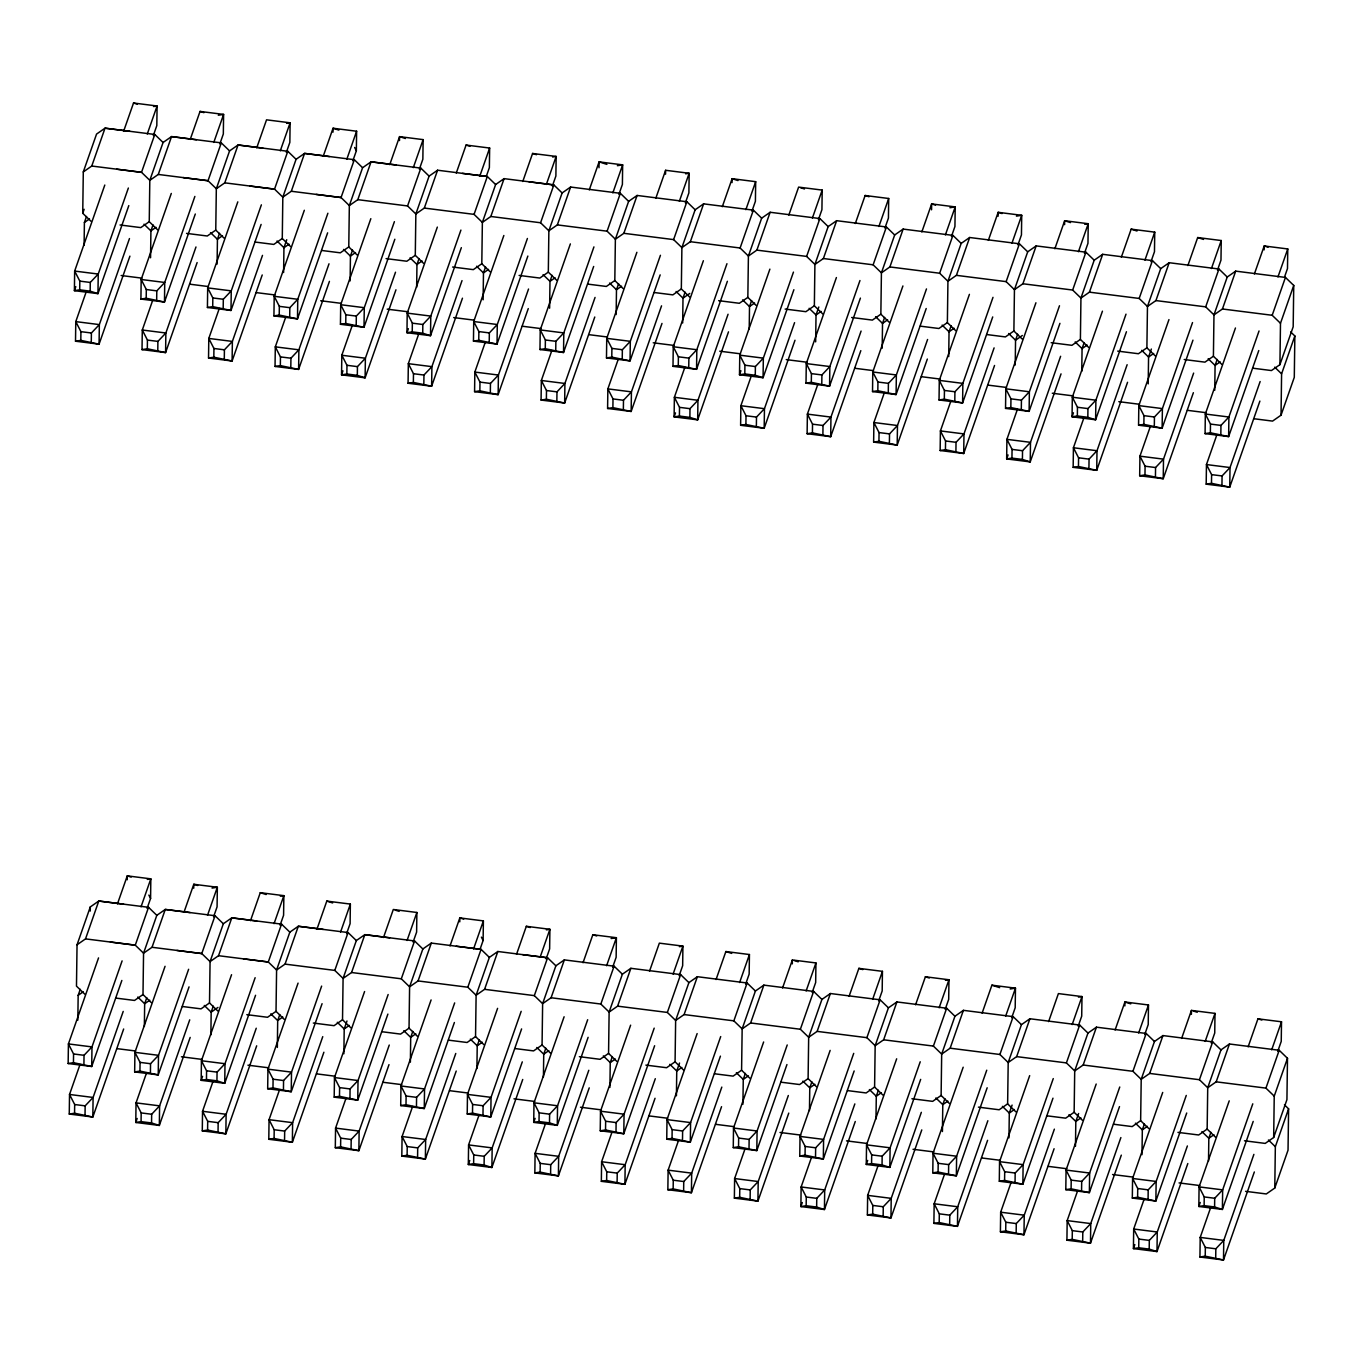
<?xml version="1.0" encoding="UTF-8"?>
<svg xmlns="http://www.w3.org/2000/svg" width="1363" height="1363" viewBox="0 0 1363 1363"><rect width="100%" height="100%" fill="white"/><g stroke="black" fill="none" stroke-linecap="round" stroke-linejoin="round"><path stroke-width="1.5" d="M129.911 256.142L99.073 344.175L75.51 341.21L75.783 321.617L86.295 291.597M121.852 980.457L91.713 1066.496L68.15 1063.515L68.423 1043.922L98.545 957.899M128.361 188.026L98.238 274.048L74.658 271.067L74.403 290.66L79.701 289.825L79.821 281.119L74.658 271.067L104.798 185.044M123.658 1028.997L92.837 1117.03L69.257 1114.048L69.53 1094.472L80.042 1064.452M75.51 341.21L80.809 340.375L80.928 331.669L75.783 321.617L99.346 324.598L129.468 238.559M91.031 221.3L82.734 213.275L83.296 171.925L96.552 134.085L105.019 128.173L154.786 134.46L163.066 142.485L149.811 180.342L149.249 221.692L157.529 229.717M84.097 245.221L84.404 222.476L86.499 216.496M68.15 1063.515L73.449 1062.68L73.568 1053.974L68.423 1043.922L91.985 1046.903L122.108 960.881M69.257 1114.048L74.556 1113.23L74.675 1104.524L69.53 1094.472L93.093 1097.454L123.215 1011.414M151.276 1002.572L142.996 994.547L143.558 953.197L156.813 915.34L148.533 907.315L98.783 901.028L90.299 906.94L77.044 944.78L76.481 986.13L84.779 994.155M77.827 1020.137L78.168 995.331L80.247 989.351M128.803 205.609L97.966 293.641L90.162 291.154L90.282 282.448L98.238 274.048L97.966 293.641L74.403 290.66L75.8 286.656M91.287 341.704L91.406 332.998L99.346 324.598L99.073 344.175L80.809 340.375M83.927 1064.009L84.029 1055.303L91.985 1046.903L91.713 1066.496L73.449 1062.68M85.034 1114.542L85.153 1105.853L93.093 1097.454L92.837 1117.03L74.556 1113.23M90.248 911.063L90.299 906.94M127.219 879.782L127.27 875.864L150.833 878.845L150.577 898.438L147.068 908.44M195.301 214.008L164.48 302.041L140.917 299.076L141.173 279.483L171.295 193.444M197.124 262.565L165.587 352.591L142.025 349.61L142.297 330.016L152.792 300.013M189.048 986.863L158.227 1074.896L134.664 1071.914L134.92 1052.338L165.059 966.299M140.917 299.076L146.199 298.241L146.318 289.535L141.173 279.483L164.736 282.465L194.875 196.425M142.025 349.61L147.323 348.775L147.443 340.086L142.297 330.016L165.86 332.998L195.982 246.976M150.56 257.76L150.918 230.875L153.014 224.912M134.664 1071.914L139.946 1071.097L140.065 1062.39L134.92 1052.338L158.5 1055.32L188.622 969.28M189.73 1019.831L159.607 1105.853L136.044 1102.871L135.772 1122.465L141.071 1121.63L141.19 1112.924L136.044 1102.871L146.557 1072.868M144.359 1026.475L144.665 1003.73L146.761 997.767M156.677 299.57L156.796 290.864L164.736 282.465L164.48 302.041L146.199 298.241M157.784 350.104L157.904 341.397L165.86 332.998L165.587 352.591L147.323 348.775M150.424 1072.408L150.543 1063.719L158.5 1055.32L158.227 1074.896L139.946 1071.097M190.173 1037.413L159.335 1125.446L151.549 1122.959L151.668 1114.253L159.607 1105.853L159.335 1125.446L135.772 1122.465L137.169 1118.461M193.733 888.199L193.785 884.28L217.347 887.245L217.075 906.838L213.582 916.839M261.117 224.418L230.994 310.457L207.415 307.476L207.687 287.883L237.809 201.86M262.224 274.968L232.102 361.008L208.539 358.026L208.795 338.433L219.307 308.43M207.415 307.476L212.713 306.641L212.832 297.952L207.687 287.883L231.25 290.864L261.372 204.842M256.687 1045.813L225.849 1133.846L202.286 1130.881L202.542 1111.288L213.054 1081.268M208.539 358.026L213.821 357.191L213.94 348.485L208.795 338.433L232.374 341.414L262.497 255.375M224.043 238.116L215.763 230.108L216.325 188.741L229.58 150.901L238.048 144.989L287.797 151.276L296.078 159.301L282.822 197.158L282.277 238.508L290.558 246.533M217.092 264.098L217.433 239.292L219.528 233.312M255.137 977.697L224.997 1063.719L201.434 1060.738L201.179 1080.331L206.46 1079.496L206.58 1070.79L201.434 1060.738L231.557 974.715M202.286 1130.881L207.585 1130.046L207.704 1121.34L202.542 1111.288L226.122 1114.27L256.244 1028.23M217.79 1010.971L209.51 1002.947L210.072 961.596L223.328 923.756L231.795 917.844L281.545 924.131L289.842 932.156L276.587 970.013L276.025 1011.363L284.305 1019.388M210.873 1034.892L211.18 1012.147L213.275 1006.167M223.191 307.97L223.311 299.264L231.25 290.864L230.994 310.457L212.713 306.641M224.299 358.52L224.418 349.814L232.374 341.414L232.102 361.008L213.821 357.191M255.563 995.28L224.742 1083.312L216.938 1080.825L217.058 1072.119L224.997 1063.719L224.742 1083.312L201.179 1080.331L202.576 1076.327M218.046 1131.375L218.165 1122.669L226.122 1114.27L225.849 1133.846L207.585 1130.046M327.631 232.834L297.492 318.874L273.929 315.892L274.202 296.299L304.324 210.277M329.437 281.374L298.616 369.407L275.036 366.426L275.309 346.849L285.821 316.829M322.077 1003.679L291.239 1091.712L267.676 1088.73L267.949 1069.154L298.071 983.115M273.929 315.892L279.228 315.057L279.347 306.351L274.202 296.299L297.764 299.281L327.887 213.241M323.883 1052.236L292.363 1142.262L268.801 1139.281L269.056 1119.687L279.568 1089.684M275.036 366.426L280.335 365.608L280.454 356.902L275.309 346.849L298.872 349.814L329.011 263.792M283.606 272.515L283.947 247.708L286.741 239.735M267.676 1088.73L272.975 1087.913L273.094 1079.206L267.949 1069.154L291.512 1072.136L321.634 986.096M268.801 1139.281L274.082 1138.446L274.202 1129.74L269.056 1119.687L292.619 1122.669L322.758 1036.647M277.336 1047.431L277.694 1020.546L279.79 1014.583M289.706 316.386L289.825 307.68L297.764 299.281L297.492 318.874L279.228 315.057M290.813 366.92L290.932 358.213L298.872 349.814L298.616 369.407L280.335 365.608M283.453 1089.241L283.572 1080.535L291.512 1072.136L291.239 1091.712L272.975 1087.913M284.56 1139.775L284.68 1131.069L292.619 1122.669L292.363 1142.262L274.082 1138.446M332.998 132.16L333.049 128.241L356.612 131.223L356.356 150.799L352.847 160.817M394.844 239.241L364.006 327.273L340.443 324.292L340.699 304.716L370.838 218.676M387.893 1014.089L357.753 1100.128L334.191 1097.147L334.463 1077.554L364.585 991.531M340.443 324.292L345.742 323.474L345.861 314.768L340.699 304.716L364.279 307.68L394.401 221.658M389 1064.639L358.878 1150.679L335.298 1147.697L335.571 1128.104L346.083 1098.101M395.509 272.208L365.386 358.23L341.823 355.249L341.551 374.842L346.849 374.007L346.969 365.301L341.823 355.249L352.336 325.246M357.072 254.949L348.775 246.924L349.337 205.574L362.592 167.717L371.06 161.822L420.826 168.109L429.106 176.117L415.851 213.974L415.289 255.324L423.569 263.349M350.121 280.914L350.444 256.108L352.54 250.128M334.191 1097.147L339.489 1096.312L339.608 1087.606L334.463 1077.554L358.026 1080.535L388.148 994.513M335.298 1147.697L340.597 1146.862L340.716 1138.156L335.571 1128.104L359.133 1131.086L389.256 1045.046M350.819 1027.787L342.522 1019.763L343.084 978.413L356.339 940.572L364.824 934.66L414.573 940.947L422.854 948.972L409.599 986.829L409.036 1028.179L417.317 1036.204M343.868 1053.769L344.209 1028.963L346.986 1020.989M356.203 324.786L356.322 316.08L364.279 307.68L364.006 327.273L345.742 323.474M395.952 289.791L365.114 377.824L357.327 375.336L357.447 366.63L365.386 358.23L365.114 377.824L341.551 374.842L342.948 370.838M316.983 929.106L326.796 901.096L350.359 904.078L350.104 923.654L346.594 933.655M349.967 1097.641L350.07 1088.935L358.026 1080.535L357.753 1100.128L339.489 1096.312M351.075 1148.191L351.194 1139.485L359.133 1131.086L358.878 1150.679L340.597 1146.862M399.512 140.559L399.563 136.641L423.126 139.622L422.854 159.215L419.361 169.216M462.466 298.19L431.628 386.223L408.065 383.242L408.338 363.665L418.833 333.645M454.39 1022.506L424.268 1108.545L400.705 1105.563L400.961 1085.97L431.1 999.931M460.915 230.074L430.776 316.097L407.213 313.115L406.958 332.708L412.239 331.873L412.359 323.167L407.213 313.115L437.336 227.093M456.213 1071.045L425.375 1159.078L401.812 1156.097L402.085 1136.521L412.597 1106.5M408.065 383.242L413.364 382.424L413.483 373.718L408.338 363.665L431.901 366.647L462.023 280.608M416.652 287.269L416.959 264.524L419.054 258.544M400.705 1105.563L406.004 1104.729L406.106 1096.022L400.961 1085.97L424.54 1088.952L454.663 1002.912M401.812 1156.097L407.111 1155.279L407.23 1146.573L402.085 1136.521L425.648 1139.485L455.77 1053.463M410.382 1062.186L410.706 1037.379L412.802 1031.399M461.341 247.657L430.521 335.69L422.717 333.202L422.837 324.496L430.776 316.097L430.521 335.69L406.958 332.708L408.355 328.704M383.497 937.505L393.311 909.496L416.874 912.477L416.618 932.071L413.108 942.072M423.842 383.736L423.944 375.046L431.901 366.647L431.628 386.223L413.364 382.424M416.465 1106.057L416.584 1097.351L424.54 1088.952L424.268 1108.545L406.004 1104.729M417.589 1156.591L417.708 1147.885L425.648 1139.485L425.375 1159.078L407.111 1155.279M459.774 921.831L459.825 917.912L483.388 920.894L483.115 940.47L480.321 948.478M527.856 256.057L497.035 344.089L473.455 341.108L473.728 321.532L503.85 235.492M528.265 308.6L498.142 394.64L474.58 391.658L474.835 372.065L485.347 342.062M521.603 1028.912L490.782 1116.944L467.219 1113.963L467.475 1094.387L497.597 1008.347M473.455 341.108L478.754 340.29L478.873 331.584L473.728 321.532L497.291 324.513L527.413 238.474M474.58 391.658L479.861 390.823L479.98 382.117L474.835 372.065L498.415 375.046L528.537 289.024M490.084 271.765L481.803 263.741L482.366 222.39L495.621 184.533L504.089 178.638L553.838 184.925L562.118 192.95L548.863 230.79L548.318 272.14L556.598 280.165M483.115 299.809L483.473 272.924L485.569 266.944M467.219 1113.963L472.501 1113.145L472.62 1104.439L467.475 1094.387L491.038 1097.351L521.177 1011.329M522.285 1061.862L492.162 1147.902L468.582 1144.92L468.327 1164.513L473.625 1163.678L473.745 1154.972L468.582 1144.92L479.094 1114.917M483.831 1044.62L475.551 1036.596L476.113 995.246L489.368 957.388L497.836 951.493L547.585 957.78L555.883 965.788L542.627 1003.645L542.065 1044.995L550.345 1053.02M476.914 1068.524L477.22 1045.779L479.316 1039.799M456.264 173.067L466.078 145.057L489.641 148.039L489.368 167.632L486.574 175.623M489.232 341.602L489.351 332.913L497.291 324.513L497.035 344.089L478.754 340.29M490.339 392.152L490.459 383.446L498.415 375.046L498.142 394.64L479.861 390.823M482.979 1114.457L483.098 1105.751L491.038 1097.351L490.782 1116.944L472.501 1113.145M522.728 1079.462L491.89 1167.495L484.086 1165.007L484.206 1156.301L492.162 1147.902L491.89 1167.495L468.327 1164.513L469.724 1160.509M593.672 266.467L563.532 352.506L539.969 349.524L540.242 329.931L570.364 243.909M594.779 317.017L564.657 403.039L541.077 400.058L541.35 380.481L551.862 350.461M539.969 349.524L545.268 348.689L545.387 339.983L540.242 329.931L563.805 332.913L593.927 246.89M589.225 1087.861L558.404 1175.894L534.841 1172.913L535.097 1153.337L545.609 1123.316M541.077 400.058L546.376 399.24L546.495 390.534L541.35 380.481L564.912 383.463L595.052 297.424M549.613 308.208L549.988 281.34L552.083 275.36M587.674 1019.728L557.552 1105.768L533.989 1102.786L533.717 1122.379L539.015 1121.545L539.135 1112.838L533.989 1102.786L564.112 1016.764M534.841 1172.913L540.123 1172.095L540.242 1163.389L535.097 1153.337L558.66 1156.318L588.799 1070.279M543.428 1076.94L543.735 1054.195L545.83 1048.215M555.746 350.018L555.865 341.312L563.805 332.913L563.532 352.506L545.268 348.689M556.854 400.569L556.973 391.863L564.912 383.463L564.657 403.039L546.376 399.24M588.117 1037.328L557.28 1125.361L549.493 1122.873L549.613 1114.167L557.552 1105.768L557.28 1125.361L533.717 1122.379L535.114 1118.376M550.601 1173.407L550.72 1164.701L558.66 1156.318L558.404 1175.894L540.123 1172.095M599.004 167.751L599.09 161.873L622.652 164.855L622.397 184.448L618.887 194.449M660.169 274.883L630.047 360.905L606.484 357.924L606.739 338.348L636.879 252.308M661.992 323.423L631.154 411.456L607.591 408.474L607.864 388.881L618.376 358.878M654.632 1045.728L623.794 1133.76L600.231 1130.779L600.504 1111.203L630.626 1025.163M606.484 357.924L611.783 357.106L611.902 348.4L606.739 338.348L630.319 341.329L660.442 255.29M655.041 1098.271L624.918 1184.311L601.339 1181.329L601.611 1161.736L612.123 1131.733M607.591 408.474L612.89 407.639L613.009 398.933L607.864 388.881L631.427 391.863L661.549 305.84M623.112 288.581L614.815 280.557L615.377 239.207L628.633 201.349L637.1 195.454L686.867 201.741L695.147 209.766L681.892 247.606L681.33 288.956L689.61 296.981M616.161 314.563L616.485 289.74L618.581 283.777M600.231 1130.779L605.53 1129.961L605.649 1121.255L600.504 1111.203L624.067 1114.184L654.189 1028.145M601.339 1181.329L606.637 1180.494L606.756 1171.788L601.611 1161.736L625.174 1164.718L655.296 1078.695M616.86 1061.436L608.562 1053.412L609.125 1012.062L622.38 974.204L630.865 968.309L680.614 974.596L688.894 982.621L675.639 1020.461L675.077 1061.811L683.357 1069.836M609.908 1087.401L610.249 1062.595L612.328 1056.615M622.244 358.435L622.363 349.729L630.319 341.329L630.047 360.905L611.783 357.106M623.368 408.968L623.487 400.262L631.427 391.863L631.154 411.456L612.89 407.639M616.008 1131.273L616.11 1122.567L624.067 1114.184L623.794 1133.76L605.53 1129.961M617.115 1181.823L617.235 1173.117L625.174 1164.718L624.918 1184.311L606.637 1180.494M665.553 174.208L665.604 170.29L689.167 173.271L688.894 192.847L685.402 202.848M727.382 281.289L696.561 369.322L672.998 366.34L673.254 346.747L703.376 260.725M720.431 1056.138L690.308 1142.177L666.746 1139.195L667.001 1119.602L697.14 1033.58M672.998 366.34L678.28 365.505L678.399 356.799L673.254 346.747L696.817 349.729L726.956 263.706M721.555 1106.688L691.416 1192.71L667.853 1189.729L668.126 1170.153L678.638 1140.132M728.063 314.24L697.941 400.279L674.378 397.297L674.106 416.891L679.404 416.056L679.524 407.35L674.378 397.297L684.873 367.277M682.676 322.963L682.999 298.156L685.095 292.176M666.746 1139.195L672.044 1138.361L672.146 1129.654L667.001 1119.602L690.581 1122.584L720.703 1036.562M667.853 1189.729L673.152 1188.911L673.271 1180.205L668.126 1170.153L691.688 1173.134L721.811 1087.095M676.423 1095.818L676.747 1071.011L679.541 1063.038M688.758 366.834L688.877 358.128L696.817 349.729L696.561 369.322L678.28 365.505M728.506 331.839L697.669 419.855L689.882 417.385L689.985 408.679L697.941 400.279L697.669 419.855L674.106 416.891L675.503 412.887M682.505 1139.689L682.624 1130.983L690.581 1122.584L690.308 1142.177L672.044 1138.361M683.63 1190.24L683.749 1181.534L691.688 1173.134L691.416 1192.71L673.152 1188.911M732.05 182.608L732.118 178.689L755.681 181.671L755.409 201.264L751.916 211.265M795.004 340.239L764.183 428.272L740.62 425.29L740.876 405.714L751.388 375.694M786.945 1064.554L756.823 1150.576L733.26 1147.595L733.515 1128.019L763.638 1041.979M793.453 272.106L763.331 358.145L739.768 355.164L739.496 374.757L744.794 373.922L744.914 365.216L739.768 355.164L769.891 269.124M788.768 1113.094L757.93 1201.127L734.367 1198.145L734.623 1178.552L745.135 1148.549M740.62 425.29L745.902 424.472L746.021 415.766L740.876 405.714L764.456 408.679L794.578 322.656M756.124 305.397L747.844 297.373L748.406 256.023L761.661 218.165L770.129 212.27L819.879 218.557L828.159 226.582L814.904 264.439L814.358 305.789L822.639 313.814M749.207 329.301L749.514 306.573L751.609 300.593M733.26 1147.595L738.542 1146.777L738.661 1138.071L733.515 1128.019L757.078 1131L787.218 1044.961M734.367 1198.145L739.666 1197.31L739.785 1188.604L734.623 1178.552L758.203 1181.534L788.325 1095.511M749.871 1078.252L741.591 1070.228L742.154 1028.878L755.409 991.02L763.876 985.125L813.626 991.412L821.923 999.437L808.668 1037.277L808.106 1078.627L816.386 1086.652M742.92 1104.234L743.261 1079.411L745.357 1073.448M793.896 289.706L763.076 377.721L755.272 375.251L755.392 366.545L763.331 358.145L763.076 377.721L739.496 374.757L740.91 370.753M716.052 979.554L725.866 951.544L749.429 954.526L749.156 974.119L745.663 984.12M756.38 425.784L756.499 417.078L764.456 408.679L764.183 428.272L745.902 424.472M749.02 1148.106L749.139 1139.4L757.078 1131L756.823 1150.576L738.542 1146.777M750.127 1198.639L750.246 1189.933L758.203 1181.534L757.93 1201.127L739.666 1197.31M792.312 963.88L792.363 959.961L815.943 962.942L815.67 982.519L812.161 992.52M860.411 298.105L829.573 386.138L806.01 383.156L806.283 363.58L836.405 277.541M860.82 350.649L830.697 436.688L807.117 433.707L807.39 414.113L817.902 384.11M854.158 1070.96L823.32 1158.993L799.757 1156.011L800.03 1136.418L830.152 1050.396M806.01 383.156L811.309 382.339L811.428 373.632L806.283 363.58L829.846 366.545L859.968 280.522M807.117 433.707L812.416 432.872L812.535 424.166L807.39 414.113L830.953 417.095L861.092 331.056M815.653 341.857L816.028 314.972L818.822 306.999M799.757 1156.011L805.056 1155.177L805.175 1146.47L800.03 1136.418L823.593 1139.4L853.715 1053.378M854.84 1103.911L824.7 1189.95L801.137 1186.969L800.882 1206.562L806.163 1205.727L806.283 1197.021L801.137 1186.969L811.649 1156.948M809.469 1110.572L809.775 1087.827L811.871 1081.847M788.819 215.115L798.616 187.106L822.196 190.087L821.923 209.663L818.413 219.682M821.787 383.65L821.906 374.944L829.846 366.545L829.573 386.138L811.309 382.339M822.894 434.201L823.013 425.495L830.953 417.095L830.697 436.688L812.416 432.872M815.534 1156.505L815.653 1147.799L823.593 1139.4L823.32 1158.993L805.056 1155.177M855.265 1121.51L824.445 1209.526L816.641 1207.056L816.761 1198.35L824.7 1189.95L824.445 1209.526L800.882 1206.562L802.279 1202.558M926.21 308.515L896.087 394.554L872.524 391.573L872.78 371.98L902.919 285.957M927.334 359.065L897.195 445.088L873.632 442.106L873.904 422.53L884.417 392.51M872.524 391.573L877.823 390.738L877.942 382.032L872.78 371.98L896.36 374.961L926.482 288.922M921.78 1129.91L890.959 1217.943L867.379 1214.961L867.652 1195.368L878.164 1165.365M873.632 442.106L878.931 441.288L879.05 432.582L873.904 422.53L897.467 425.512L927.59 339.472M889.153 322.213L880.856 314.189L881.418 272.839L894.673 234.981L903.141 229.086L952.907 235.373L961.188 243.398L947.932 281.255L947.37 322.605L955.65 330.63M882.202 348.195L882.525 323.389L884.621 317.409M920.229 1061.777L890.107 1147.816L866.544 1144.835L866.272 1164.428L871.57 1163.593L871.69 1154.887L866.544 1144.835L896.667 1058.795M867.379 1214.961L872.678 1214.143L872.797 1205.437L867.652 1195.368L891.215 1198.35L921.337 1112.327M882.9 1095.068L874.603 1087.044L875.165 1045.694L888.42 1007.836L896.905 1001.941L946.655 1008.228L954.935 1016.253L941.68 1054.093L941.117 1095.46L949.398 1103.485M875.983 1118.972L876.29 1096.227L878.368 1090.264M855.317 223.515L865.13 195.505L888.693 198.487L888.437 218.08L884.928 228.081M888.284 392.067L888.403 383.361L896.36 374.961L896.087 394.554L877.823 390.738M889.409 442.6L889.528 433.894L897.467 425.512L897.195 445.088L878.931 441.288M849.064 996.37L858.877 968.36L882.44 971.342L882.185 990.935L878.675 1000.936M920.672 1079.377L889.835 1167.392L882.048 1164.922L882.151 1156.216L890.107 1147.816L889.835 1167.392L866.272 1164.428L867.669 1160.424M883.156 1215.455L883.275 1206.749L891.215 1198.35L890.959 1217.943L872.678 1214.143M931.559 209.8L931.645 203.922L955.207 206.903L954.935 226.479L951.442 236.498M992.724 316.932L962.602 402.954L939.039 399.972L939.294 380.396L969.417 294.357M994.547 365.471L963.709 453.504L940.146 450.523L940.419 430.929L950.914 400.926M987.17 1087.776L956.349 1175.809L932.786 1172.827L933.042 1153.234L963.181 1067.212M939.039 399.972L944.32 399.155L944.44 390.448L939.294 380.396L962.857 383.378L992.997 297.338M987.596 1140.32L957.456 1226.359L933.894 1223.378L934.166 1203.785L944.678 1173.782M940.146 450.523L945.445 449.688L945.564 440.982L940.419 430.929L963.982 433.911L994.104 347.889M948.716 356.595L949.04 331.788L951.135 325.808M932.786 1172.827L938.085 1172.01L938.187 1163.303L933.042 1153.234L956.622 1156.216L986.744 1070.194M933.894 1223.378L939.192 1222.543L939.311 1213.837L934.166 1203.785L957.729 1206.766L987.851 1120.727M942.429 1131.529L942.787 1104.643L944.883 1098.663M954.799 400.466L954.918 391.76L962.857 383.378L962.602 402.954L944.32 399.155M955.923 451.017L956.025 442.311L963.982 433.911L963.709 453.504L945.445 449.688M948.546 1173.322L948.665 1164.615L956.622 1156.216L956.349 1175.809L938.085 1172.01M949.67 1223.872L949.79 1215.166L957.729 1206.766L957.456 1226.359L939.192 1222.543M998.091 216.24L998.159 212.321L1021.722 215.303L1021.449 234.896L1017.957 244.897M1059.937 323.338L1029.116 411.37L1005.536 408.389L1005.809 388.796L1035.931 302.773M1052.986 1098.186L1022.863 1184.226L999.3 1181.244L999.556 1161.651L1029.678 1075.628M1005.536 408.389L1010.835 407.554L1010.954 398.848L1005.809 388.796L1029.372 391.777L1059.494 305.755M1054.093 1148.736L1023.971 1234.759L1000.408 1231.777L1000.663 1212.201L1011.176 1182.181M1060.618 356.288L1030.496 442.328L1006.916 439.346L1006.661 458.922L1011.942 458.104L1012.062 449.398L1006.916 439.346L1017.428 409.326M1022.165 339.029L1013.885 331.005L1014.447 289.655L1027.702 251.814L1036.17 245.902L1085.919 252.189L1094.199 260.214L1080.944 298.071L1080.399 339.421L1088.679 347.446M1015.214 365.011L1015.554 340.205L1017.65 334.225M999.3 1181.244L1004.582 1180.409L1004.701 1171.703L999.556 1161.651L1023.119 1164.632L1053.258 1078.593M1000.408 1231.777L1005.707 1230.959L1005.826 1222.253L1000.663 1212.201L1024.243 1215.166L1054.366 1129.143M1015.912 1111.884L1007.632 1103.86L1008.194 1062.51L1021.449 1024.652L1029.917 1018.757L1079.666 1025.044L1087.964 1033.069L1074.708 1070.926L1074.146 1112.276L1082.426 1120.301M1008.961 1137.866L1009.302 1113.06L1012.096 1105.086M1021.313 408.883L1021.432 400.177L1029.372 391.777L1029.116 411.37L1010.835 407.554M1061.044 373.871L1030.224 461.904L1022.42 459.433L1022.54 450.727L1030.496 442.328L1030.224 461.904L1006.661 458.922L1008.058 454.935M1015.06 1181.738L1015.179 1173.032L1023.119 1164.632L1022.863 1184.226L1004.582 1180.409M1016.168 1232.271L1016.287 1223.565L1024.243 1215.166L1023.971 1234.759L1005.707 1230.959M1064.605 224.656L1064.656 220.738L1088.236 223.719L1087.964 243.313L1084.454 253.314M1127.559 382.287L1096.738 470.32L1073.158 467.339L1073.431 447.746L1083.943 417.742M1119.5 1106.603L1089.361 1192.625L1065.798 1189.643L1066.07 1170.067L1096.193 1084.028M1126.008 314.154L1095.886 400.194L1072.323 397.212L1072.051 416.788L1077.349 415.971L1077.469 407.264L1072.323 397.212L1102.446 311.173M1121.306 1155.143L1090.485 1243.175L1066.922 1240.194L1067.178 1220.601L1077.69 1190.598M1073.158 467.339L1078.457 466.504L1078.576 457.798L1073.431 447.746L1096.994 450.727L1127.133 364.705M1081.762 371.349L1082.069 348.604L1084.164 342.641M1065.798 1189.643L1071.097 1188.826L1071.216 1180.119L1066.07 1170.067L1089.633 1173.032L1119.756 1087.01M1066.922 1240.194L1072.204 1239.359L1072.323 1230.653L1067.178 1220.601L1090.741 1223.582L1120.88 1137.56M1075.475 1146.266L1075.816 1121.459L1078.61 1113.486M1126.451 331.737L1095.613 419.77L1087.827 417.299L1087.947 408.593L1095.886 400.194L1095.613 419.77L1072.051 416.788L1073.448 412.802M1088.935 467.833L1089.054 459.127L1096.994 450.727L1096.738 470.32L1078.457 466.504M1081.575 1190.138L1081.694 1181.431L1089.633 1173.032L1089.361 1192.625L1071.097 1188.826M1082.682 1240.688L1082.801 1231.982L1090.741 1223.582L1090.485 1243.175L1072.204 1239.359M1124.867 1005.911L1124.918 1001.992L1148.481 1004.974L1148.225 1024.567L1144.716 1034.568M1192.966 340.154L1162.128 428.186L1138.565 425.205L1138.821 405.612L1168.96 319.589M1193.375 392.697L1163.235 478.72L1139.672 475.755L1139.945 456.162L1150.457 426.142M1186.713 1113.009L1155.875 1201.042L1132.312 1198.06L1132.585 1178.467L1162.707 1092.445M1138.565 425.205L1143.864 424.37L1143.983 415.664L1138.821 405.612L1162.4 408.593L1192.523 322.571M1139.672 475.755L1144.971 474.92L1145.09 466.214L1139.945 456.162L1163.508 459.144L1193.63 373.104M1155.194 355.845L1146.896 347.821L1147.459 306.471L1160.714 268.63L1169.181 262.718L1218.948 269.005L1227.228 277.03L1213.973 314.887L1213.411 356.237L1221.691 364.262M1148.208 383.889L1148.566 357.021L1151.36 349.047M1132.312 1198.06L1137.611 1197.225L1137.73 1188.519L1132.585 1178.467L1156.148 1181.448L1186.27 1095.426M1187.377 1145.959L1157.255 1231.999L1133.692 1229.017L1133.42 1248.593L1138.718 1247.775L1138.838 1239.069L1133.692 1229.017L1144.204 1198.997M1148.941 1128.7L1140.644 1120.676L1141.206 1079.326L1154.461 1041.485L1162.946 1035.573L1212.695 1041.86L1220.975 1049.885L1207.72 1087.742L1207.158 1129.092L1215.438 1137.117M1141.99 1154.682L1142.33 1129.876L1144.409 1123.896M1121.357 257.164L1131.171 229.154L1154.734 232.136L1154.478 251.712L1150.968 261.713M1154.325 425.699L1154.444 416.993L1162.4 408.593L1162.128 428.186L1143.864 424.37M1155.449 476.249L1155.568 467.543L1163.508 459.144L1163.235 478.72L1144.971 474.92M1148.089 1198.554L1148.191 1189.848L1156.148 1181.448L1155.875 1201.042L1137.611 1197.225M1187.82 1163.542L1157 1251.575L1149.196 1249.087L1149.316 1240.398L1157.255 1231.999L1157 1251.575L1133.42 1248.593L1134.834 1244.606M1191.381 1014.328L1191.432 1010.409L1214.995 1013.39L1214.74 1032.984L1211.23 1042.985M1258.765 350.564L1228.642 436.586L1205.079 433.621L1205.335 414.028L1235.457 327.989M1259.889 401.097L1229.75 487.136L1206.187 484.155L1206.459 464.562L1216.955 434.558M1205.079 433.621L1210.361 432.787L1210.48 424.08L1205.335 414.028L1228.898 417.01L1259.037 330.97M1254.335 1171.959L1223.497 1259.991L1199.934 1257.01L1200.207 1237.417L1210.719 1207.414M1206.187 484.155L1211.486 483.32L1211.605 474.631L1206.459 464.562L1230.022 467.543L1260.145 381.521M1214.757 390.244L1215.08 365.42L1217.176 359.457M1252.784 1103.826L1222.662 1189.865L1199.082 1186.883L1198.827 1206.459L1204.125 1205.642L1204.228 1196.935L1199.082 1186.883L1229.222 1100.844M1199.934 1257.01L1205.233 1256.175L1205.352 1247.469L1200.207 1237.417L1223.77 1240.398L1253.892 1154.376M1208.521 1161.02L1208.828 1138.275L1210.923 1132.312M1187.872 265.564L1197.685 237.554L1221.248 240.535L1220.975 260.129L1217.483 270.13M1220.839 434.116L1220.958 425.409L1228.898 417.01L1228.642 436.586L1210.361 432.787M1221.964 484.649L1222.066 475.943L1230.022 467.543L1229.75 487.136L1211.486 483.32M1253.21 1121.408L1222.39 1209.441L1214.586 1206.954L1214.706 1198.264L1222.662 1189.865L1222.39 1209.441L1198.827 1206.459L1200.224 1202.473M1215.711 1257.504L1215.83 1248.798L1223.77 1240.398L1223.497 1259.991L1205.233 1256.175M1264.131 249.889L1264.2 245.97L1287.762 248.952L1287.49 268.528L1284.696 276.536M1252.784 368.197L1271.44 370.549L1279.925 364.654L1280.487 323.287L1293.743 285.446L1285.445 277.422L1235.696 271.135L1227.228 277.03M1253.909 418.731L1272.565 421.099L1281.033 415.187L1281.595 373.837L1294.85 335.979L1290.71 331.976M1244.47 1140.78L1265.205 1143.404L1273.672 1137.492L1274.235 1096.142L1287.49 1058.301L1279.193 1050.277L1229.443 1043.99L1220.975 1049.885M1245.578 1191.33L1266.312 1193.954L1274.78 1188.042L1275.342 1146.692L1288.597 1108.835L1284.457 1104.831M1248.133 1046.835L1257.947 1018.825L1281.51 1021.79L1281.237 1041.383L1277.744 1051.384M1293.743 285.446L1293.18 326.796L1279.925 364.654M1294.85 335.979L1294.288 377.33L1281.033 415.187M1287.49 1058.301L1286.928 1099.651L1273.672 1137.492M1288.597 1108.835L1288.035 1150.185L1274.78 1188.042M83.296 171.925L91.764 166.03L105.019 128.173L129.911 131.325M82.734 213.275L84.131 209.306M123.709 131.018L133.523 103.009L157.086 105.99L156.813 125.583L153.32 135.584M147.272 134L157.086 105.99L153.559 106.535M154.786 134.46L141.531 172.317L149.811 180.342L158.278 174.447L171.534 136.59L221.283 142.876L229.58 150.901M190.224 139.435L200.037 111.425L223.6 114.407L223.328 133.983L219.835 143.984M213.787 142.416L223.6 114.407L218.301 115.225M221.283 142.876L208.028 180.734L216.325 188.741L224.793 182.846L238.048 144.989L262.923 148.141M256.738 147.834L266.535 119.825L290.115 122.806L289.842 142.399L286.332 152.4M280.301 150.816L290.115 122.806L286.571 123.369M287.797 151.276L274.542 189.133L282.822 197.158L291.307 191.263L304.562 153.406L354.312 159.692L362.592 167.717M323.235 156.251L333.049 128.241L338.893 130.098M346.815 159.232L356.612 131.223M354.312 159.692L341.057 197.55L349.337 205.574L357.805 199.662L371.06 161.822L395.952 164.957M77.044 944.78L85.528 938.886L98.783 901.028L123.658 904.18M117.457 903.873L127.27 875.864L131.172 877.108M389.75 164.65L399.563 136.641L405.407 138.515M141.019 906.855L150.833 878.845L147.306 879.391M148.533 907.315L135.278 945.172L143.558 953.197L152.026 947.285L165.281 909.445L215.03 915.732L223.328 923.756M413.313 167.632L423.126 139.622M495.621 184.533L487.324 176.508L437.574 170.222L424.319 208.079L415.851 213.974L407.571 205.949L420.826 168.109M183.971 912.29L193.785 884.28L197.686 885.507M207.534 915.255L217.347 887.245L212.049 888.08M215.03 915.732L201.775 953.572L210.072 961.596L218.54 955.702L231.795 917.844L256.67 920.996M479.827 176.048L489.641 148.039M504.089 178.638L490.833 216.478L482.366 222.39L474.068 214.366L487.324 176.508L462.449 173.374M250.485 920.689L260.282 892.68L283.862 895.661L283.589 915.255L280.079 925.256M522.779 181.483L532.575 153.474L556.155 156.438L555.883 176.031L552.373 186.032M274.048 923.671L283.862 895.661L280.318 896.207M281.545 924.131L268.29 961.988L276.587 970.013L285.054 964.118L298.31 926.261L348.059 932.548L356.339 940.572M546.342 184.448L556.155 156.438L552.611 157.001M628.633 201.349L620.352 193.325L570.603 187.038L557.348 224.895L548.863 230.79L540.583 222.765L553.838 184.925L528.963 181.773M589.276 189.883L599.09 161.873L606.893 164.361M340.563 932.088L350.359 904.078M389.699 937.812L364.824 934.66L351.569 972.518L343.084 978.413L334.804 970.405L348.059 932.548M612.856 192.865L622.652 164.855L617.371 165.69M637.1 195.454L623.845 233.312L615.377 239.207L607.097 231.182L620.352 193.325M655.79 198.299L665.604 170.29M407.06 940.487L416.874 912.477M489.368 957.388L481.071 949.364L431.321 943.077L418.066 980.934L409.599 986.829L401.318 978.804L414.573 940.947M679.353 201.281L689.167 173.271L685.64 173.817M761.661 218.165L753.364 210.141L703.615 203.854L690.36 241.711L681.892 247.606L673.612 239.598L686.867 201.741M450.011 945.922L459.825 917.912L463.727 919.156M722.305 206.699L732.118 178.689L737.962 180.563M473.574 948.904L483.388 920.894M497.836 951.493L484.581 989.334L476.113 995.246L467.816 987.221L481.071 949.364L456.196 946.229M745.868 209.681L755.681 181.671M770.129 212.27L756.874 250.128L748.406 256.023L740.109 247.998L753.364 210.141M516.526 954.321L526.322 926.312L549.902 929.293L549.63 948.887L546.12 958.888M540.089 957.303L549.902 929.293L546.359 929.856M622.38 974.204L614.1 966.18L564.35 959.893L551.095 997.75L542.627 1003.645L534.33 995.62L547.585 957.78L522.711 954.628M812.382 218.097L822.196 190.087M894.673 234.981L886.393 226.974L836.643 220.687L823.388 258.527L814.904 264.439L806.623 256.414L819.879 218.557M583.023 962.738L592.837 934.728L616.4 937.71L616.144 957.286L612.634 967.304M606.603 965.72L616.4 937.71L611.118 938.528M630.865 968.309L617.609 1006.15L609.125 1012.062L600.844 1004.037L614.1 966.18M878.896 226.497L888.693 198.487M903.141 229.086L889.886 266.944L881.418 272.839L873.138 264.814L886.393 226.974M649.538 971.155L659.351 943.145L682.914 946.109L682.659 965.703L679.149 975.704M921.831 231.931L931.645 203.922L935.546 205.166M673.101 974.119L682.914 946.109L679.387 946.672M755.409 991.02L747.111 982.996L697.362 976.709L684.107 1014.566L675.639 1020.461L667.359 1012.436L680.614 974.596M945.394 234.913L955.207 206.903L949.909 207.721M1027.702 251.814L1019.405 243.79L969.655 237.503L956.4 275.343L947.932 281.255L939.652 273.23L952.907 235.373M988.345 240.348L998.159 212.321L1002.044 213.565M739.615 982.536L749.429 954.526M763.876 985.125L750.621 1022.966L742.154 1028.878L733.856 1020.853L747.111 982.996M1011.908 243.313L1021.722 215.303L1016.423 216.138M1036.17 245.902L1022.914 283.76L1014.447 289.655L1006.15 281.63L1019.405 243.79M782.566 987.971L792.363 959.961M1054.86 248.748L1064.656 220.738L1070.517 222.595M806.129 990.952L815.943 962.942M888.42 1007.836L880.14 999.812L830.391 993.525L817.136 1031.382L808.668 1037.277L800.371 1029.252L813.626 991.412M1078.423 251.729L1088.236 223.719L1084.692 224.265M1160.714 268.63L1152.434 260.606L1102.684 254.319L1089.429 292.159L1080.944 298.071L1072.664 290.046L1085.919 252.189M872.644 999.352L882.44 971.342M896.905 1001.941L883.65 1039.799L875.165 1045.694L866.885 1037.669L880.14 999.812M1144.937 260.146L1154.734 232.136M1169.181 262.718L1155.926 300.576L1147.459 306.471L1139.178 298.446L1152.434 260.606M915.578 1004.787L925.392 976.777L948.955 979.758L948.699 999.335L945.189 1009.336M939.141 1007.768L948.955 979.758L945.428 980.304M1021.449 1024.652L1013.152 1016.645L963.402 1010.341L950.147 1048.198L941.68 1054.093L933.399 1046.085L946.655 1008.228M1211.434 268.545L1221.248 240.535M1235.696 271.135L1222.441 308.992L1213.973 314.887L1205.693 306.862L1218.948 269.005M982.093 1013.186L991.906 985.176L1015.469 988.158L1015.196 1007.751L1011.704 1017.752M1254.386 273.98L1264.2 245.97L1268.084 247.214M1005.655 1016.168L1015.469 988.158L1010.17 988.993M1029.917 1018.757L1016.662 1056.615L1008.194 1062.51L999.897 1054.485L1013.152 1016.645M1277.949 276.962L1287.762 248.952M1280.487 323.287L1272.19 315.279L1285.445 277.422M1048.607 1021.603L1058.404 993.593L1081.983 996.574L1081.711 1016.151L1078.201 1026.169M1072.17 1024.584L1081.983 996.574L1078.44 997.12M1154.461 1041.485L1146.181 1033.461L1096.431 1027.174L1083.176 1065.014L1074.708 1070.926L1066.411 1062.901L1079.666 1025.044M1115.104 1030.002L1124.918 1001.992L1130.762 1003.867M1138.684 1032.984L1148.481 1004.974M1162.946 1035.573L1149.69 1073.431L1141.206 1079.326L1132.926 1071.301L1146.181 1033.461M1181.619 1038.419L1191.432 1010.409M1205.182 1041.4L1214.995 1013.39M1229.443 1043.99L1216.188 1081.83L1207.72 1087.742L1199.44 1079.717L1212.695 1041.86M1271.696 1049.8L1281.51 1021.79M1274.235 1096.142L1265.937 1088.117L1279.193 1050.277M163.066 142.485L171.534 136.59L196.408 139.742M84.404 222.476L89.498 218.932M149.249 221.692L140.781 227.604L120.046 224.98M156.012 227.348L150.918 230.875L144.018 224.196M296.078 159.301L304.562 153.406L329.437 156.558M215.763 230.108L207.278 236.003L186.561 233.38M222.51 235.748L217.433 239.292L210.532 232.613M282.277 238.508L273.793 244.42L255.137 242.052M289.024 244.164L283.947 247.708L277.047 241.012M429.106 176.117L437.574 170.222M348.775 246.924L340.307 252.819L321.651 250.468M355.539 252.564L350.444 256.108L343.544 249.429M415.289 255.324L406.821 261.236L386.087 258.612M422.053 260.98L416.959 264.524L410.059 257.828M562.118 192.95L570.603 187.038M481.803 263.741L473.319 269.635L452.601 267.029M488.55 269.38L483.473 272.924L476.573 266.245M548.318 272.14L539.833 278.052L519.099 275.428M555.065 277.796L549.988 281.34L543.087 274.644M695.147 209.766L703.615 203.854M614.815 280.557L606.348 286.451L587.692 284.1M621.579 286.213L616.485 289.74L609.585 283.061M681.33 288.956L672.862 294.868L654.206 292.517M689.78 293.437L682.999 298.156L676.099 291.478M828.159 226.582L836.643 220.687M747.844 297.373L739.359 303.285L718.642 300.661M754.591 303.029L749.514 306.573L742.614 299.877M814.358 305.789L805.874 311.684L785.139 309.06M821.105 311.428L816.028 314.972L809.128 308.294M961.188 243.398L969.655 237.503M880.856 314.189L872.388 320.101L851.654 317.477M887.62 319.845L882.525 323.389L875.625 316.693M947.37 322.605L938.903 328.5L920.246 326.149M954.134 328.244L949.04 331.788L942.14 325.11M1094.199 260.214L1102.684 254.319M156.813 915.34L165.281 909.445L190.156 912.58M1013.885 331.005L1005.4 336.917L986.744 334.548M1022.335 335.485L1015.554 340.205L1008.654 333.509M78.168 995.331L83.245 991.787M1080.399 339.421L1071.914 345.316L1051.18 342.709M142.996 994.547L134.528 1000.442L115.872 998.091M1087.146 345.078L1082.069 348.604L1075.168 341.926M149.76 1000.203L144.665 1003.73L137.765 997.052M289.842 932.156L298.31 926.261L323.184 929.396M1146.896 347.821L1138.429 353.733L1117.694 351.109M209.51 1002.947L201.043 1008.859L182.386 1006.507M1153.66 353.477L1148.566 357.021L1141.666 350.325M217.961 1007.427L211.18 1012.147L204.28 1005.451M1213.411 356.237L1204.943 362.149L1184.208 359.525M276.025 1011.363L267.54 1017.275L246.822 1014.651M1220.175 361.894L1215.08 365.42L1208.18 358.742M282.771 1017.019L277.694 1020.546L270.794 1013.868M422.854 948.972L431.321 943.077M342.522 1019.763L334.054 1025.675L313.32 1023.051M349.286 1025.419L344.209 1028.963L337.291 1022.284M409.036 1028.179L400.569 1034.091L381.913 1031.723M415.8 1033.835L410.706 1037.379L403.806 1030.684M555.883 965.788L564.35 959.893M475.551 1036.596L467.083 1042.491L448.427 1040.139M482.315 1042.235L477.22 1045.779L470.32 1039.1M542.065 1044.995L533.58 1050.907L514.924 1048.539M548.812 1050.652L543.735 1054.195L536.835 1047.5M688.894 982.621L697.362 976.709M608.562 1053.412L600.095 1059.307L579.36 1056.683M615.326 1059.051L610.249 1062.595L603.332 1055.916M675.077 1061.811L666.609 1067.723L645.875 1065.099M681.841 1067.468L676.747 1071.011L669.846 1064.316M821.923 999.437L830.391 993.525M741.591 1070.228L733.124 1076.123L714.468 1073.771M748.355 1075.884L743.261 1079.411L736.361 1072.732M808.106 1078.627L799.621 1084.539L780.965 1082.188M814.853 1084.284L809.775 1087.827L802.875 1081.149M954.935 1016.253L963.402 1010.341M874.603 1087.044L866.135 1092.956L847.479 1090.587M881.367 1092.7L876.29 1096.227L869.373 1089.548M941.117 1095.46L932.65 1101.355L911.915 1098.731M947.881 1101.1L942.787 1104.643L935.887 1097.965M1087.964 1033.069L1096.431 1027.174M1007.632 1103.86L999.164 1109.772L978.43 1107.148M1014.396 1109.516L1009.302 1113.06L1002.401 1106.364M1074.146 1112.276L1065.662 1118.171L1047.005 1115.82M1080.893 1117.916L1075.816 1121.459L1068.916 1114.781M1140.644 1120.676L1132.176 1126.588L1113.52 1124.219M1147.407 1126.332L1142.33 1129.876L1135.413 1123.18M1207.158 1129.092L1198.69 1134.987L1177.956 1132.38M1213.922 1134.732L1208.828 1138.275L1201.927 1131.597M116.656 169.182L141.531 172.317L91.764 166.03M183.153 177.582L208.028 180.734L158.278 174.447M249.668 185.998L274.542 189.133L224.793 182.846M316.182 194.398L341.057 197.55L291.307 191.263M357.805 199.662L407.571 205.949M424.319 208.079L474.068 214.366M490.833 216.478L540.583 222.765M557.348 224.895L607.097 231.182M623.845 233.312L673.612 239.598M690.36 241.711L740.109 247.998M756.874 250.128L806.623 256.414M823.388 258.527L873.138 264.814M889.886 266.944L939.652 273.23M956.4 275.343L1006.15 281.63M1022.914 283.76L1072.664 290.046M1089.429 292.159L1139.178 298.446M1155.926 300.576L1205.693 306.862M1222.441 308.992L1272.19 315.279M121.154 275.513L141.888 278.137M189.747 284.186L208.403 286.554M256.244 292.602L274.917 294.953M320.697 300.746L341.414 303.37M387.194 309.162L407.929 311.769M453.709 317.562L474.443 320.186M522.285 326.234L540.958 328.585M588.799 334.651L607.455 337.002M653.235 342.795L673.969 345.418M719.749 351.194L740.484 353.818M786.264 359.611L806.998 362.234M854.84 368.283L873.496 370.634M921.354 376.682L940.01 379.05M987.868 385.099L1006.524 387.45M1052.304 393.243L1073.039 395.866M1118.819 401.659L1139.536 404.283M1187.394 410.331L1206.051 412.682M79.821 281.119L90.282 282.448M146.318 289.535L156.796 290.864M212.832 297.952L223.311 299.264M279.347 306.351L289.825 307.68M345.861 314.768L356.322 316.08M412.359 323.167L422.837 324.496M478.873 331.584L489.351 332.913M545.387 339.983L555.865 341.312M611.902 348.4L622.363 349.729M678.399 356.799L688.877 358.128M744.914 365.216L755.392 366.545M811.428 373.632L821.906 374.944M877.942 382.032L888.403 383.361M944.44 390.448L954.918 391.76M1010.954 398.848L1021.432 400.177M1077.469 407.264L1087.947 408.593M1143.983 415.664L1154.444 416.993M1210.48 424.08L1220.958 425.409M79.701 289.825L90.162 291.154M412.239 331.873L422.717 333.202M744.794 373.922L755.272 375.251M1077.349 415.971L1087.827 417.299M80.928 331.669L91.406 332.998M147.443 340.086L157.904 341.397M213.94 348.485L224.418 349.814M280.454 356.902L290.932 358.213M346.969 365.301L357.447 366.63M413.483 373.718L423.944 375.046M479.98 382.117L490.459 383.446M546.495 390.534L556.973 391.863M613.009 398.933L623.487 400.262M679.524 407.35L689.985 408.679M746.021 415.766L756.499 417.078M812.535 424.166L823.013 425.495M879.05 432.582L889.528 433.894M945.564 440.982L956.025 442.311M1012.062 449.398L1022.54 450.727M1078.576 457.798L1089.054 459.127M1145.09 466.214L1155.568 467.543M1211.605 474.631L1222.066 475.943M346.849 374.007L357.327 375.336M679.404 416.056L689.882 417.385M1011.942 458.104L1022.42 459.433M110.403 942.02L135.278 945.172L85.528 938.886M176.9 950.437L201.775 953.572L152.026 947.285M243.415 958.853L268.29 961.988L218.54 955.702M285.054 964.118L334.804 970.405M351.569 972.518L401.318 978.804M418.066 980.934L467.816 987.221M484.581 989.334L534.33 995.62M551.095 997.75L600.844 1004.037M617.609 1006.15L667.359 1012.436M684.107 1014.566L733.856 1020.853M750.621 1022.966L800.371 1029.252M817.136 1031.382L866.885 1037.669M883.65 1039.799L933.399 1046.085M950.147 1048.198L999.897 1054.485M1016.662 1056.615L1066.411 1062.901M1083.176 1065.014L1132.926 1071.301M1149.69 1073.431L1199.44 1079.717M1216.188 1081.83L1265.937 1088.117M116.979 1048.641L135.636 1050.992M181.415 1056.785L202.15 1059.409M247.93 1065.185L268.664 1067.808M316.506 1073.857L335.162 1076.225M383.02 1082.273L401.676 1084.624M449.534 1090.673L468.191 1093.041M513.97 1098.817L534.705 1101.44M580.485 1107.233L601.202 1109.857M649.061 1115.905L667.717 1118.256M715.575 1124.322L734.231 1126.673M780.011 1132.466L800.745 1135.089M846.525 1140.865L867.243 1143.489M913.023 1149.282L933.757 1151.905M981.616 1157.954L1000.272 1160.305M1048.13 1166.353L1066.786 1168.721M1112.566 1174.514L1133.283 1177.121M1179.063 1182.914L1199.798 1185.537M73.568 1053.974L84.029 1055.303M140.065 1062.39L150.543 1063.719M206.58 1070.79L217.058 1072.119M273.094 1079.206L283.572 1080.535M339.608 1087.606L350.07 1088.935M406.106 1096.022L416.584 1097.351M472.62 1104.439L483.098 1105.751M539.135 1112.838L549.613 1114.167M605.649 1121.255L616.11 1122.567M672.146 1129.654L682.624 1130.983M738.661 1138.071L749.139 1139.4M805.175 1146.47L815.653 1147.799M871.69 1154.887L882.151 1156.216M938.187 1163.303L948.665 1164.615M1004.701 1171.703L1015.179 1173.032M1071.216 1180.119L1081.694 1181.431M1137.73 1188.519L1148.191 1189.848M1204.228 1196.935L1214.706 1198.264M206.46 1079.496L216.938 1080.825M539.015 1121.545L549.493 1122.873M871.57 1163.593L882.048 1164.922M1204.125 1205.642L1214.586 1206.954M74.675 1104.524L85.153 1105.853M141.19 1112.924L151.668 1114.253M207.704 1121.34L218.165 1122.669M274.202 1129.74L284.68 1131.069M340.716 1138.156L351.194 1139.485M407.23 1146.573L417.708 1147.885M473.745 1154.972L484.206 1156.301M540.242 1163.389L550.72 1164.701M606.756 1171.788L617.235 1173.117M673.271 1180.205L683.749 1181.534M739.785 1188.604L750.246 1189.933M806.283 1197.021L816.761 1198.35M872.797 1205.437L883.275 1206.749M939.311 1213.837L949.79 1215.166M1005.826 1222.253L1016.287 1223.565M1072.323 1230.653L1082.801 1231.982M1138.838 1239.069L1149.316 1240.398M1205.352 1247.469L1215.83 1248.798M141.071 1121.63L151.549 1122.959M473.625 1163.678L484.086 1165.007M806.163 1205.727L816.641 1207.056M1138.718 1247.775L1149.196 1249.087M1197.685 237.554L1203.529 239.428M1131.171 229.154L1137.015 231.011M865.13 195.505L869.032 196.749M800.575 187.719L804.477 188.963M532.575 153.474L536.477 154.701M466.078 145.057L469.962 146.301M200.037 111.425L203.922 112.669M133.523 103.009L137.424 104.252M1257.947 1018.825L1261.848 1020.052M1193.375 1011.022L1197.276 1012.266M991.906 985.176L999.692 987.664M925.392 976.777L929.293 978.021M858.877 968.36L862.779 969.604M794.322 960.574L798.224 961.818M725.866 951.544L731.71 953.401M592.837 934.728L596.738 935.972M526.322 926.312L530.224 927.556M395.253 910.126L399.155 911.37M326.796 901.096L332.64 902.953M260.282 892.68L266.143 894.537M1274.695 367.158L1281.595 373.837M1268.442 1139.996L1275.342 1146.692M354.636 147.46L356.356 150.799M481.412 937.131L483.115 940.47M148.857 895.082L150.577 898.438"/></g></svg>
